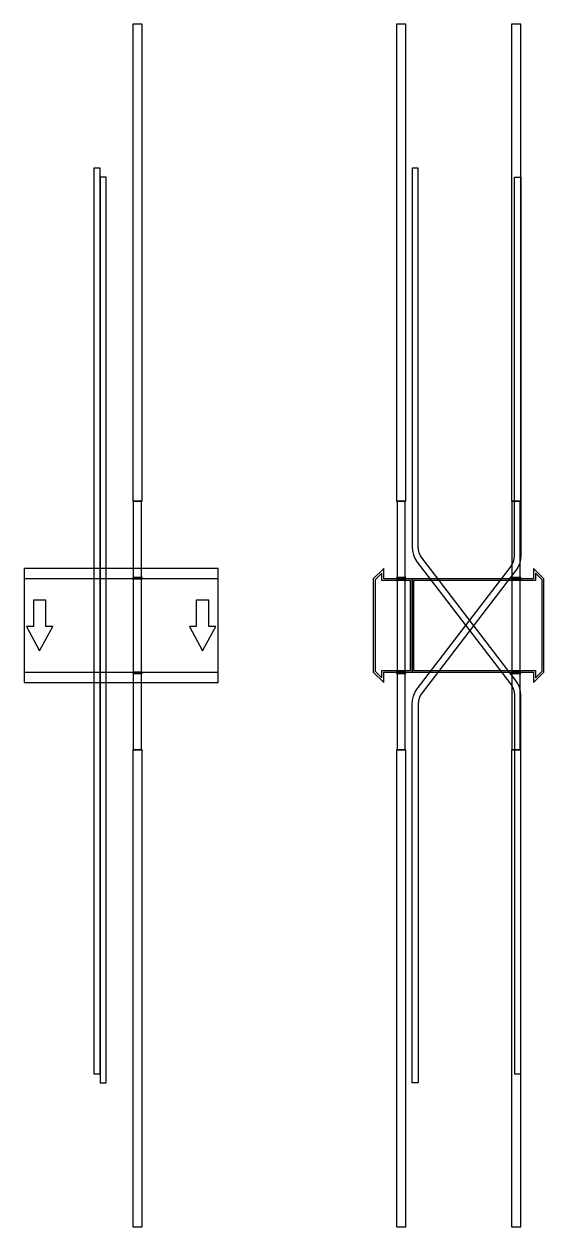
# Model space of a CAD drawing. Extents: x 0 to 670, y -775 to 775.
import ezdxf

# ---------------------------------------------------------------- set-up
doc = ezdxf.new("R2010")
doc.units = 0
doc.layers.add('Halfen', color=7, linetype='CONTINUOUS')

msp = doc.modelspace()

# ---------------------------------------------------------------- linework, layer by layer
at = {"layer": 'Halfen', "color": 7}
for points in [[(152, 160), (152, 775), (140, 775), (140, 160)], [(492, 160), (492, 775), (480, 775), (480, 160)], [(640, 160), (640, 775), (628, 775), (628, 160)], [(98, -577.739), (98, 589.296), (90, 589.296), (90, -577.739)], [(640, -577.739), (640, -89.739), (639.573, -84.526), (638.302, -79.453), (636.221, -74.654), (633.387, -70.259), (512.96, 86.686), (510.834, 89.983), (509.274, 93.582), (508.321, 97.387), (508, 101.296), (508, 589.296), (500, 589.296), (500, 101.296), (500.427, 96.084), (501.698, 91.01), (503.779, 86.212), (506.613, 81.816), (627.04, -75.129), (629.166, -78.425), (630.726, -82.024), (631.679, -85.829), (632, -89.739), (632, -577.739)], [(106, -589.296), (106, 577.739), (98, 577.739), (98, -589.296)], [(500, -589.296), (500, -101.296), (500.427, -96.084), (501.698, -91.01), (503.779, -86.211), (506.613, -81.816), (627.04, 75.129), (629.166, 78.425), (630.726, 82.024), (631.679, 85.83), (632, 89.739), (632, 577.739), (640, 577.739), (640, 89.739), (639.573, 84.526), (638.302, 79.453), (636.221, 74.654), (633.387, 70.259), (512.96, -86.686), (510.834, -89.983), (509.274, -93.582), (508.321, -97.387), (508, -101.296), (508, -589.296)], [(151.25, 62), (151.25, 160), (140.75, 160), (140.75, 62)], [(491.25, 62), (491.25, 160), (480.75, 160), (480.75, 62)], [(639.25, 62), (639.25, 160), (628.75, 160), (628.75, 62)], [(0, -73.5), (250, -73.5), (250, 73.5), (0, 73.5)], [(152, 60), (152, 62), (140, 62), (140, 60)], [(500, -60), (500, 60), (463.5, 60), (463.5, 73.5), (450, 60), (450, -60), (463.5, -73.5), (463.5, -60)], [(498, -58), (498, 58), (461, 58), (461, 67.25), (452.5, 58.75), (452.5, -58.75), (461, -67.25), (461, -58)], [(492, 60), (492, 62), (480, 62), (480, 60)], [(670, -60), (670, 60), (656.5, 73.5), (656.5, 60), (500, 60), (500, -60), (656.5, -60), (656.5, -73.5)], [(667.5, -58.75), (667.5, 58.75), (659, 67.25), (659, 58), (502, 58), (502, -58), (659, -58), (659, -67.25)], [(640, 60), (640, 62), (628, 62), (628, 60)], [(0, -60), (250, -60), (250, 60), (0, 60)], [(151.25, -60), (151.25, 60), (140.75, 60), (140.75, -60)], [(491.25, -60), (491.25, 60), (480.75, 60), (480.75, -60)], [(639.25, -60), (639.25, 60), (628.75, 60), (628.75, -60)], [(20, -32.5), (37, -1.5), (28, -1.5), (28, 32.5), (12, 32.5), (12, -1.5), (3, -1.5)], [(230, -32.5), (247, -1.5), (238, -1.5), (238, 32.5), (222, 32.5), (222, -1.5), (213, -1.5)], [(152, -62), (152, -60), (140, -60), (140, -62)], [(151.25, -160), (151.25, -62), (140.75, -62), (140.75, -160)], [(492, -62), (492, -60), (480, -60), (480, -62)], [(491.25, -160), (491.25, -62), (480.75, -62), (480.75, -160)], [(640, -62), (640, -60), (628, -60), (628, -62)], [(639.25, -160), (639.25, -62), (628.75, -62), (628.75, -160)], [(152, -775), (152, -160), (140, -160), (140, -775)], [(492, -775), (492, -160), (480, -160), (480, -775)], [(640, -775), (640, -160), (628, -160), (628, -775)]]:
    msp.add_lwpolyline(points, close=True, dxfattribs=at)

doc.saveas('drawing.dxf')
